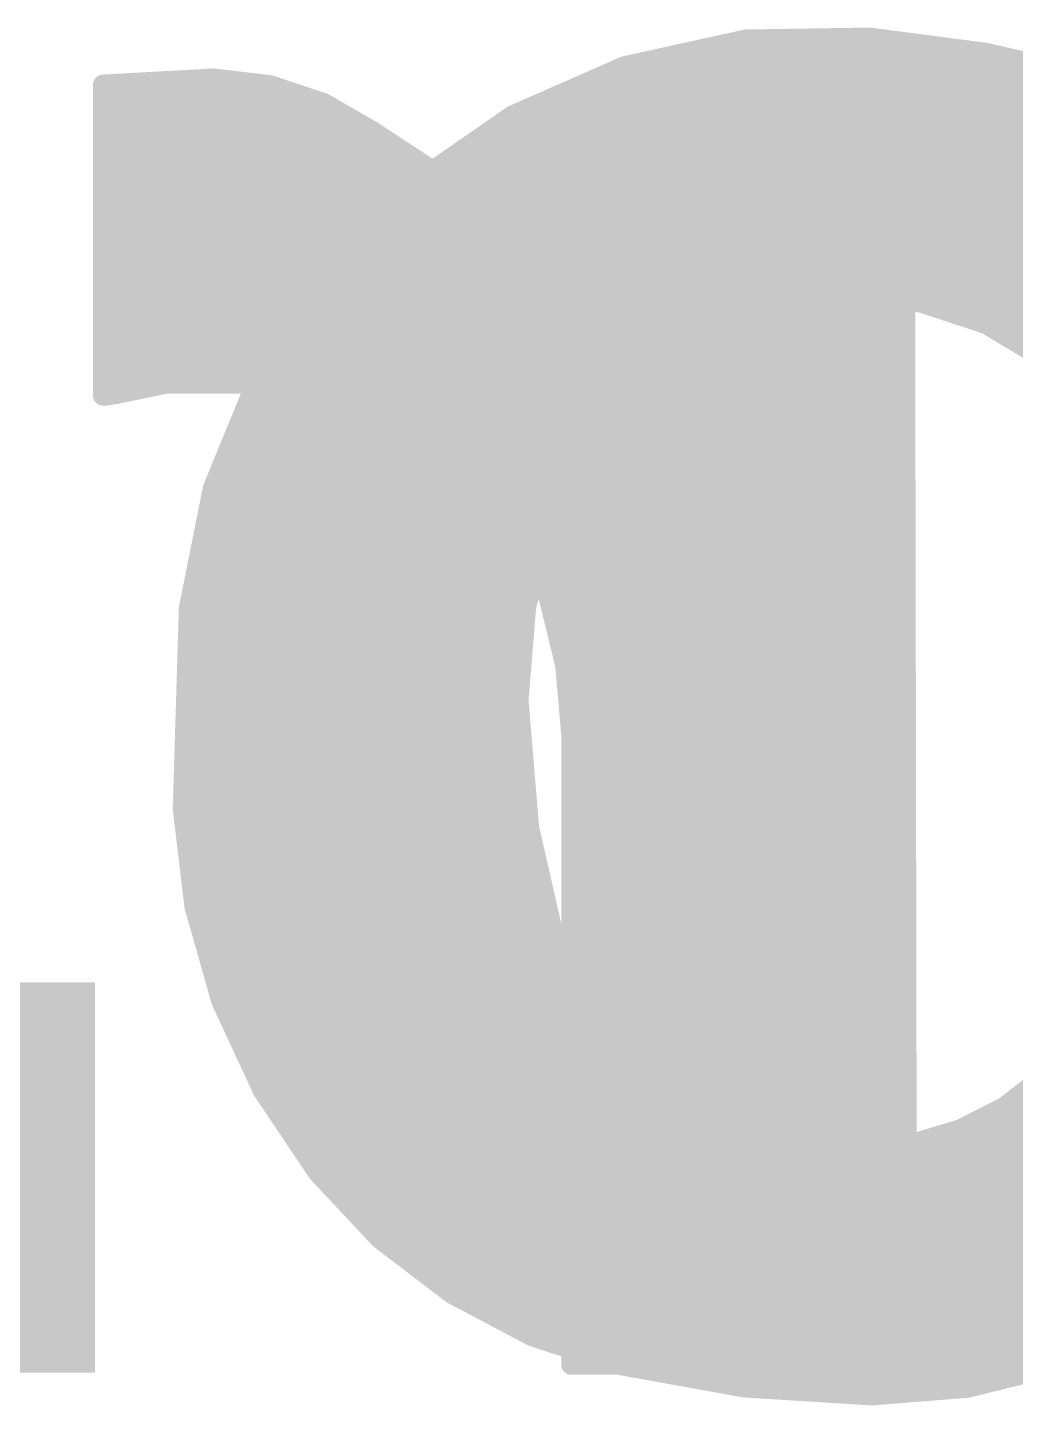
# Model space of a CAD drawing. Extents: x -19.1 to 53.5, y -15.6 to 59.8.
# Drawn here: x 29.728 to 30.955, y 53.355 to 55.067 of the extents above; entities that cross this region are included whole.
import ezdxf

# ---------------------------------------------------------------- set-up
doc = ezdxf.new("R2010")
doc.units = 0
doc.layers.add('21', color=41, linetype='CONTINUOUS')
doc.layers.add('22', color=40, linetype='CONTINUOUS')

# ---------------------------------------------------------------- blocks, each defined once
blk = doc.blocks.new('RECT')
blk.add_solid([(-0.5, -0.5), (0.5, -0.5), (-0.5, 0.5), (0.5, 0.5)])

msp = doc.modelspace()

# ---------------------------------------------------------------- linework, layer by layer
at = {"layer": '21', "const_width": 0.0254}
for points in [[(30.4698, 55.0189), (30.6204, 55.0521)], [(30.6204, 55.0521), (30.7746, 55.0545)], [(30.7746, 55.0545), (30.918, 55.0356)], [(30.5736, 55.0418), (30.8709, 55.0418)], [(30.918, 55.0356), (31.0591, 55.0037)], [(30.3307, 54.9578), (30.4698, 55.0189)], [(30.4641, 55.0164), (31.0029, 55.0164)], [(30.4063, 54.991), (31.0912, 54.991)], [(30.3485, 54.9656), (31.1554, 54.9656)], [(30.2058, 54.8712), (30.3307, 54.9578)], [(30.3053, 54.9402), (31.201, 54.9402)], [(30.2687, 54.9148), (31.2386, 54.9148)], [(30.232, 54.8894), (31.2761, 54.8894)], [(30.0997, 54.7624), (30.2058, 54.8712)], [(30.1987, 54.864), (31.3008, 54.864)], [(30.174, 54.8386), (31.3249, 54.8386)], [(30.1492, 54.8132), (31.3489, 54.8132)], [(30.1244, 54.7878), (31.3695, 54.7878)], [(30.0163, 54.6354), (30.0997, 54.7624)], [(30.0996, 54.7624), (31.3847, 54.7624)], [(30.083, 54.737), (31.4, 54.737)], [(30.6658, 54.7277), (30.5816, 54.7091)], [(30.7518, 54.7345), (30.6658, 54.7277)], [(30.8376, 54.7259), (30.7518, 54.7345)], [(30.9194, 54.6989), (30.8376, 54.7259)], [(30.0663, 54.7116), (30.5929, 54.7116)], [(30.5816, 54.7091), (30.5375, 54.6893)], [(30.8809, 54.7116), (31.4152, 54.7116)], [(30.0496, 54.6862), (30.5338, 54.6862)], [(30.5375, 54.6893), (30.5003, 54.6583)], [(30.9712, 54.6677), (30.9194, 54.6989)], [(30.9405, 54.6862), (31.4293, 54.6862)], [(30.0329, 54.6608), (30.5033, 54.6608)], [(30.5003, 54.6583), (30.43, 54.5651)], [(29.9586, 54.4948), (30.0163, 54.6354)], [(30.0162, 54.6354), (30.483, 54.6354)], [(30.0058, 54.61), (30.4639, 54.61)], [(29.9954, 54.5846), (30.4447, 54.5846)], [(29.985, 54.5592), (30.4271, 54.5592)], [(30.43, 54.5651), (30.3784, 54.4604)], [(29.9746, 54.5338), (30.4146, 54.5338)], [(29.9642, 54.5084), (30.4021, 54.5084)], [(29.9288, 54.3458), (29.9586, 54.4948)], [(29.9562, 54.483), (30.3896, 54.483)], [(29.9512, 54.4576), (30.3777, 54.4576)], [(30.3784, 54.4604), (30.3473, 54.3479)], [(29.9461, 54.4322), (30.3706, 54.4322)], [(29.941, 54.4068), (30.3636, 54.4068)], [(29.9359, 54.3814), (30.3566, 54.3814)], [(29.9212, 54.0969), (29.9288, 54.3458)], [(29.9308, 54.356), (30.3496, 54.356)], [(30.3473, 54.3479), (30.3378, 54.2315)], [(29.9283, 54.3306), (30.3459, 54.3306)], [(29.9276, 54.3052), (30.3438, 54.3052)], [(29.9268, 54.2798), (30.3418, 54.2798)], [(29.926, 54.2544), (30.3397, 54.2544)], [(29.9252, 54.229), (30.338, 54.229)], [(30.3378, 54.2315), (30.3509, 54.0736)], [(29.9245, 54.2036), (30.3401, 54.2036)], [(29.9237, 54.1782), (30.3422, 54.1782)], [(29.9229, 54.1528), (30.3443, 54.1528)], [(29.9221, 54.1274), (30.3464, 54.1274)], [(29.9357, 53.9753), (29.9212, 54.0969)], [(29.9214, 54.102), (30.3485, 54.102)], [(29.9236, 54.0766), (30.3507, 54.0766)], [(30.3509, 54.0736), (30.386, 53.9191)], [(29.9267, 54.0512), (30.356, 54.0512)], [(29.9297, 54.0258), (30.3618, 54.0258)], [(29.9327, 54.0004), (30.3675, 54.0004)], [(29.9691, 53.8576), (29.9357, 53.9753)], [(29.9358, 53.975), (30.3733, 53.975)], [(29.943, 53.9496), (30.3791, 53.9496)], [(29.9502, 53.9242), (30.3848, 53.9242)], [(30.386, 53.9191), (30.4186, 53.8449)], [(29.9574, 53.8988), (30.3949, 53.8988)], [(29.9646, 53.8734), (30.4061, 53.8734)], [(30.0206, 53.7465), (29.9691, 53.8576)], [(29.9736, 53.848), (30.4172, 53.848)], [(30.4186, 53.8449), (30.4679, 53.7806)], [(29.9853, 53.8226), (30.4357, 53.8226)], [(29.9971, 53.7972), (30.4551, 53.7972)], [(30.4679, 53.7806), (30.5311, 53.7299)], [(30.0089, 53.7718), (30.4788, 53.7718)], [(30.9423, 53.7261), (30.9886, 53.7622)], [(30.0888, 53.6448), (30.0206, 53.7465)], [(30.0206, 53.7464), (30.5105, 53.7464)], [(30.5311, 53.7299), (30.6045, 53.6956)], [(30.0377, 53.721), (30.55, 53.721)], [(30.8873, 53.6982), (30.9423, 53.7261)], [(30.9322, 53.721), (31.4031, 53.721)], [(30.0547, 53.6956), (30.6045, 53.6956)], [(30.6045, 53.6956), (30.6847, 53.677)], [(30.8282, 53.6803), (30.8873, 53.6982)], [(30.8786, 53.6956), (31.3865, 53.6956)], [(30.6847, 53.677), (30.767, 53.6727)], [(30.767, 53.6727), (30.8282, 53.6803)], [(30.0718, 53.6702), (31.37, 53.6702)], [(30.1659, 53.5625), (30.0888, 53.6448)], [(30.0888, 53.6448), (31.3535, 53.6448)], [(30.1126, 53.6194), (31.3299, 53.6194)], [(30.1364, 53.594), (31.3046, 53.594)], [(30.1602, 53.5686), (31.2794, 53.5686)], [(30.2555, 53.4941), (30.1659, 53.5625)], [(30.1912, 53.5432), (31.2541, 53.5432)], [(30.2244, 53.5178), (31.2204, 53.5178)], [(30.3552, 53.4414), (30.2555, 53.4941)], [(30.2587, 53.4924), (31.1818, 53.4924)], [(30.3068, 53.467), (31.1432, 53.467)], [(30.3549, 53.4416), (31.0959, 53.4416)], [(30.4622, 53.406), (30.3552, 53.4414)], [(30.4314, 53.4162), (31.0358, 53.4162)], [(30.6186, 53.3778), (30.4622, 53.406)], [(31.0108, 53.4057), (30.8955, 53.3774)], [(30.5464, 53.3908), (30.9501, 53.3908)], [(30.7772, 53.3679), (30.6186, 53.3778)], [(30.8955, 53.3774), (30.7772, 53.3679)]]:
    msp.add_lwpolyline(points, dxfattribs=at)
at = {"layer": '21', "const_width": 0.0127}
for points in [[(30.6203, 55.0585, 1), (30.6205, 55.0458)], [(30.6218, 55.0459, 1), (30.619, 55.0583)], [(30.7754, 55.0608, 1), (30.7738, 55.0482)], [(30.7747, 55.0482, 1), (30.7745, 55.0608)], [(30.5736, 55.0481, 1), (30.5736, 55.0355)], [(30.8709, 55.0355, 1), (30.8709, 55.0481)], [(30.9194, 55.0418, 1), (30.9166, 55.0294)], [(30.9172, 55.0293, 1), (30.9188, 55.0419)], [(30.4641, 55.0228, 1), (30.4641, 55.0101)], [(30.4684, 55.0251, 1), (30.4712, 55.0127)], [(30.4724, 55.0131, 1), (30.4672, 55.0247)], [(30.4063, 54.9973, 1), (30.4063, 54.9847)], [(30.3485, 54.9719, 1), (30.3485, 54.9593)], [(30.3281, 54.9636, 1), (30.3332, 54.9519)], [(30.3343, 54.9525, 1), (30.3271, 54.963)], [(30.3053, 54.9466, 1), (30.3053, 54.9339)], [(30.2687, 54.9211, 1), (30.2687, 54.9085)], [(30.232, 54.8957, 1), (30.232, 54.8831)], [(30.1987, 54.8704, 1), (30.1987, 54.8577)], [(30.2022, 54.8764, 1), (30.2094, 54.866)], [(30.2103, 54.8668, 1), (30.2012, 54.8756)], [(30.174, 54.8449, 1), (30.174, 54.8323)], [(30.1492, 54.8195, 1), (30.1492, 54.8069)], [(30.1244, 54.7942, 1), (30.1244, 54.7815)], [(30.0996, 54.7687, 1), (30.0996, 54.7561)], [(30.0951, 54.7669, 1), (30.1042, 54.758)], [(30.105, 54.7589, 1), (30.0944, 54.7659)], [(30.083, 54.7433, 1), (30.083, 54.7307)], [(30.6653, 54.734, 1), (30.6663, 54.7213)], [(30.6672, 54.7215, 1), (30.6645, 54.7339)], [(30.7524, 54.7408, 1), (30.7512, 54.7282)], [(30.7523, 54.7282, 1), (30.7513, 54.7408)], [(30.8396, 54.732, 1), (30.8356, 54.7199)], [(30.8369, 54.7196, 1), (30.8382, 54.7322)], [(30.0663, 54.718, 1), (30.0663, 54.7053)], [(30.5802, 54.7153, 1), (30.583, 54.7029)], [(30.5842, 54.7033, 1), (30.579, 54.7149)], [(30.5929, 54.7053, 1), (30.5929, 54.718)], [(30.8809, 54.718, 1), (30.8809, 54.7053)], [(30.0496, 54.6925, 1), (30.0496, 54.6799)], [(30.5349, 54.6951, 1), (30.5401, 54.6835)], [(30.5415, 54.6844, 1), (30.5334, 54.6941)], [(30.5338, 54.6799, 1), (30.5338, 54.6925)], [(30.9227, 54.7043, 1), (30.9161, 54.6935)], [(30.9174, 54.6929, 1), (30.9214, 54.7049)], [(30.9405, 54.6925, 1), (30.9405, 54.6799)], [(30.0329, 54.6671, 1), (30.0329, 54.6545)], [(30.4962, 54.6632, 1), (30.5044, 54.6534)], [(30.5054, 54.6545, 1), (30.4952, 54.6621)], [(30.5033, 54.6545, 1), (30.5033, 54.6671)], [(30.0162, 54.6418, 1), (30.0162, 54.6291)], [(30.0221, 54.633, 1), (30.0104, 54.6378)], [(30.483, 54.6291, 1), (30.483, 54.6418)], [(30.0109, 54.6389, 1), (30.0216, 54.6319)], [(30.0058, 54.6163, 1), (30.0058, 54.6037)], [(30.4639, 54.6037, 1), (30.4639, 54.6163)], [(29.9954, 54.5909, 1), (29.9954, 54.5783)], [(30.4447, 54.5783, 1), (30.4447, 54.5909)], [(29.985, 54.5656, 1), (29.985, 54.5529)], [(30.4249, 54.5689, 1), (30.4351, 54.5613)], [(30.4357, 54.5623, 1), (30.4243, 54.5679)], [(30.4271, 54.5529, 1), (30.4271, 54.5656)], [(29.9746, 54.5401, 1), (29.9746, 54.5275)], [(30.4146, 54.5275, 1), (30.4146, 54.5401)], [(29.9642, 54.5147, 1), (29.9642, 54.5021)], [(30.4021, 54.5021, 1), (30.4021, 54.5147)], [(29.9562, 54.4894, 1), (29.9562, 54.4767)], [(29.9527, 54.4972, 1), (29.9645, 54.4924)], [(29.9648, 54.4936, 1), (29.9524, 54.4961)], [(30.3896, 54.4767, 1), (30.3896, 54.4894)], [(29.9512, 54.4639, 1), (29.9512, 54.4513)], [(30.3727, 54.4632, 1), (30.3841, 54.4576)], [(30.3845, 54.4587, 1), (30.3723, 54.4621)], [(30.3777, 54.4513, 1), (30.3777, 54.4639)], [(29.9461, 54.4385, 1), (29.9461, 54.4259)], [(30.3706, 54.4259, 1), (30.3706, 54.4385)], [(29.941, 54.4132, 1), (29.941, 54.4005)], [(30.3636, 54.4005, 1), (30.3636, 54.4132)], [(29.9359, 54.3877, 1), (29.9359, 54.3751)], [(30.3566, 54.3751, 1), (30.3566, 54.3877)], [(29.9351, 54.3456, 1), (29.9225, 54.346)], [(29.9308, 54.3623, 1), (29.9308, 54.3497)], [(30.3536, 54.3473, 1), (30.341, 54.3484)], [(30.3496, 54.3497, 1), (30.3496, 54.3623)], [(29.9283, 54.337, 1), (29.9283, 54.3243)], [(29.9226, 54.347, 1), (29.935, 54.3446)], [(30.3412, 54.3495, 1), (30.3534, 54.3462)], [(30.3459, 54.3243, 1), (30.3459, 54.337)], [(29.9276, 54.3115, 1), (29.9276, 54.2989)], [(30.3438, 54.2989, 1), (30.3438, 54.3115)], [(29.9268, 54.2861, 1), (29.9268, 54.2735)], [(30.3418, 54.2735, 1), (30.3418, 54.2861)], [(29.926, 54.2608, 1), (29.926, 54.2481)], [(30.3397, 54.2481, 1), (30.3397, 54.2608)], [(29.9252, 54.2353, 1), (29.9252, 54.2227)], [(30.3441, 54.232, 1), (30.3315, 54.231)], [(30.3315, 54.232, 1), (30.3441, 54.231)], [(30.338, 54.2227, 1), (30.338, 54.2353)], [(29.9245, 54.2099, 1), (29.9245, 54.1973)], [(30.3401, 54.1973, 1), (30.3401, 54.2099)], [(29.9237, 54.1846, 1), (29.9237, 54.1719)], [(30.3422, 54.1719, 1), (30.3422, 54.1846)], [(29.9229, 54.1591, 1), (29.9229, 54.1465)], [(30.3443, 54.1465, 1), (30.3443, 54.1591)], [(29.9221, 54.1337, 1), (29.9221, 54.1211)], [(30.3464, 54.1211, 1), (30.3464, 54.1337)], [(29.9275, 54.0977, 1), (29.9149, 54.0961)], [(29.9149, 54.0971, 1), (29.9275, 54.0967)], [(29.9214, 54.1084, 1), (29.9214, 54.0957)], [(30.3485, 54.0957, 1), (30.3485, 54.1084)], [(29.9236, 54.0829, 1), (29.9236, 54.0703)], [(30.3571, 54.075, 1), (30.3447, 54.0722)], [(30.3507, 54.0703, 1), (30.3507, 54.0829)], [(30.3446, 54.0731, 1), (30.3572, 54.0741)], [(29.9267, 54.0575, 1), (29.9267, 54.0449)], [(30.356, 54.0449, 1), (30.356, 54.0575)], [(29.9297, 54.0322, 1), (29.9297, 54.0195)], [(30.3618, 54.0195, 1), (30.3618, 54.0322)], [(29.9327, 54.0067, 1), (29.9327, 53.9941)], [(30.3675, 53.9941, 1), (30.3675, 54.0067)], [(29.9418, 53.9771, 1), (29.9296, 53.9736)], [(29.9294, 53.9746, 1), (29.942, 53.9761)], [(29.9358, 53.9813, 1), (29.9358, 53.9687)], [(30.3733, 53.9687, 1), (30.3733, 53.9813)], [(29.943, 53.956, 1), (29.943, 53.9433)], [(30.3791, 53.9433, 1), (30.3791, 53.956)], [(29.9502, 53.9306, 1), (29.9502, 53.9179)], [(30.3918, 53.9217, 1), (30.3802, 53.9165)], [(30.3848, 53.9179, 1), (30.3848, 53.9306)], [(29.9574, 53.9051, 1), (29.9574, 53.8925)], [(30.3798, 53.9177, 1), (30.3922, 53.9205)], [(30.3949, 53.8925, 1), (30.3949, 53.9051)], [(29.9646, 53.8798, 1), (29.9646, 53.8671)], [(30.4061, 53.8671, 1), (30.4061, 53.8798)], [(29.9749, 53.8602, 1), (29.9634, 53.8549)], [(29.963, 53.8558, 1), (29.9752, 53.8593)], [(29.9736, 53.8544, 1), (29.9736, 53.8417)], [(30.4172, 53.8417, 1), (30.4172, 53.8544)], [(30.4236, 53.8488, 1), (30.4135, 53.841)], [(30.4128, 53.8424, 1), (30.4244, 53.8475)], [(29.9853, 53.8289, 1), (29.9853, 53.8163)], [(30.4357, 53.8163, 1), (30.4357, 53.8289)], [(29.9971, 53.8036, 1), (29.9971, 53.7909)], [(30.4551, 53.7909, 1), (30.4551, 53.8036)], [(30.4719, 53.7855, 1), (30.4639, 53.7756)], [(30.0089, 53.7782, 1), (30.0089, 53.7655)], [(30.4628, 53.7767, 1), (30.4729, 53.7845)], [(30.4788, 53.7655, 1), (30.4788, 53.7782)], [(30.0259, 53.75, 1), (30.0153, 53.7429)], [(30.0206, 53.7527, 1), (30.0206, 53.7401)], [(30.5105, 53.7401, 1), (30.5105, 53.7527)], [(30.0148, 53.7438, 1), (30.0263, 53.7491)], [(30.5337, 53.7356, 1), (30.5284, 53.7241)], [(30.5271, 53.7249, 1), (30.535, 53.7348)], [(30.0377, 53.7274, 1), (30.0377, 53.7147)], [(30.55, 53.7147, 1), (30.55, 53.7274)], [(30.9322, 53.7274, 1), (30.9322, 53.7147)], [(30.9384, 53.7311, 1), (30.9462, 53.7211)], [(30.9452, 53.7204, 1), (30.9394, 53.7318)], [(30.0547, 53.702, 1), (30.0547, 53.6893)], [(30.6059, 53.7018, 1), (30.6031, 53.6894)], [(30.6018, 53.6898, 1), (30.6072, 53.7014)], [(30.6045, 53.6893, 1), (30.6045, 53.702)], [(30.8786, 53.702, 1), (30.8786, 53.6893)], [(30.8844, 53.7039, 1), (30.8901, 53.6926)], [(30.8891, 53.6922, 1), (30.8854, 53.7043)], [(30.6851, 53.6833, 1), (30.6844, 53.6706)], [(30.6833, 53.6708, 1), (30.6862, 53.6831)], [(30.8264, 53.6863, 1), (30.8301, 53.6742)], [(30.829, 53.674, 1), (30.8275, 53.6866)], [(30.0718, 53.6765, 1), (30.0718, 53.6639)], [(30.7662, 53.679, 1), (30.7678, 53.6664)], [(30.7667, 53.6664, 1), (30.7673, 53.679)], [(30.0888, 53.6512, 1), (30.0888, 53.6385)], [(30.0934, 53.6491, 1), (30.0842, 53.6405)], [(30.0835, 53.6413, 1), (30.0941, 53.6483)], [(30.1126, 53.6258, 1), (30.1126, 53.6131)], [(30.1364, 53.6003, 1), (30.1364, 53.5877)], [(30.1602, 53.575, 1), (30.1602, 53.5623)], [(30.1697, 53.5676, 1), (30.162, 53.5575)], [(30.1612, 53.5582, 1), (30.1705, 53.5668)], [(30.1912, 53.5496, 1), (30.1912, 53.5369)], [(30.2244, 53.5241, 1), (30.2244, 53.5115)], [(30.2584, 53.4997, 1), (30.2525, 53.4885)], [(30.2516, 53.489, 1), (30.2593, 53.4991)], [(30.2587, 53.4988, 1), (30.2587, 53.4861)], [(30.3068, 53.4734, 1), (30.3068, 53.4607)], [(30.3549, 53.4479, 1), (30.3549, 53.4353)], [(30.3572, 53.4475, 1), (30.3532, 53.4354)], [(30.3522, 53.4358, 1), (30.3581, 53.4471)], [(30.4314, 53.4226, 1), (30.4314, 53.4099)], [(30.4633, 53.4122, 1), (30.4611, 53.3998)], [(30.4602, 53.4, 1), (30.4642, 53.412)], [(30.5464, 53.3972, 1), (30.5464, 53.3845)], [(30.9501, 53.3845, 1), (30.9501, 53.3972)], [(30.619, 53.3841, 1), (30.6182, 53.3714)], [(30.6175, 53.3715, 1), (30.6197, 53.384)], [(30.7767, 53.3742, 1), (30.7777, 53.3616)], [(30.7768, 53.3616, 1), (30.7776, 53.3742)], [(30.894, 53.3836, 1), (30.897, 53.3713)], [(30.896, 53.3711, 1), (30.895, 53.3838)]]:
    msp.add_lwpolyline(points, format="xyb", dxfattribs=at)
at = {"layer": '22', "const_width": 0.0254}
for points in [[(29.9593, 55.0037), (29.8221, 54.9961)], [(29.8221, 54.9961), (29.8221, 54.61)], [(30.0294, 54.9953), (29.9593, 55.0037)], [(30.0963, 54.973), (30.0294, 54.9953)], [(29.8221, 54.991), (30.0422, 54.991)], [(29.8221, 54.9656), (30.1091, 54.9656)], [(30.1574, 54.9377), (30.0963, 54.973)], [(30.8178, 54.8945), (30.4317, 54.9631)], [(30.4317, 54.9631), (30.4317, 54.676)], [(29.8221, 54.9402), (30.1531, 54.9402)], [(30.2463, 54.8792), (30.1574, 54.9377)], [(30.4317, 54.9402), (30.5606, 54.9402)], [(29.8221, 54.9148), (30.1922, 54.9148)], [(30.4317, 54.9148), (30.7035, 54.9148)], [(30.8204, 53.406), (30.8178, 54.8945)], [(29.8221, 54.8894), (30.2308, 54.8894)], [(30.2858, 54.849), (30.2463, 54.8792)], [(30.4317, 54.8894), (30.8178, 54.8894)], [(29.8221, 54.864), (30.2662, 54.864)], [(30.4317, 54.864), (30.8179, 54.864)], [(30.3174, 54.8107), (30.2858, 54.849)], [(29.8221, 54.8386), (30.2943, 54.8386)], [(30.4317, 54.8386), (30.8179, 54.8386)], [(29.8221, 54.8132), (30.3153, 54.8132)], [(30.386, 54.7065), (30.3174, 54.8107)], [(30.4317, 54.8132), (30.8179, 54.8132)], [(29.8221, 54.7878), (30.3325, 54.7878)], [(30.4317, 54.7878), (30.818, 54.7878)], [(29.8221, 54.7624), (30.3492, 54.7624)], [(30.4317, 54.7624), (30.818, 54.7624)], [(29.8221, 54.737), (30.3659, 54.737)], [(30.4317, 54.737), (30.8181, 54.737)], [(29.8221, 54.7116), (30.3826, 54.7116)], [(30.4063, 54.676), (30.386, 54.7065)], [(30.4317, 54.7116), (30.8181, 54.7116)], [(29.8221, 54.6862), (30.3995, 54.6862)], [(30.4317, 54.6862), (30.8182, 54.6862)], [(30.4216, 54.671), (30.4063, 54.676)], [(30.4317, 54.676), (30.4216, 54.671)], [(29.8221, 54.6608), (30.8182, 54.6608)], [(29.8221, 54.6354), (30.8183, 54.6354)], [(29.8399, 54.6125), (29.9009, 54.6252)], [(29.9009, 54.6252), (30.0558, 54.6252)], [(30.0558, 54.6252), (30.112, 54.6157)], [(29.8221, 54.61), (29.8247, 54.61)], [(29.8221, 54.61), (29.8247, 54.61)], [(29.8247, 54.61), (29.8399, 54.6125)], [(30.112, 54.6157), (30.1659, 54.5969)], [(30.1283, 54.61), (30.8183, 54.61)], [(30.1659, 54.5969), (30.2158, 54.5694)], [(30.1882, 54.5846), (30.8183, 54.5846)], [(30.2158, 54.5694), (30.2845, 54.5117)], [(30.2279, 54.5592), (30.8184, 54.5592)], [(30.2582, 54.5338), (30.8184, 54.5338)], [(30.2845, 54.5117), (30.3388, 54.4402)], [(30.287, 54.5084), (30.8185, 54.5084)], [(30.3063, 54.483), (30.8185, 54.483)], [(30.3255, 54.4576), (30.8186, 54.4576)], [(30.3388, 54.4402), (30.3759, 54.3585)], [(30.3424, 54.4322), (30.8186, 54.4322)], [(30.3539, 54.4068), (30.8187, 54.4068)], [(30.3655, 54.3814), (30.8187, 54.3814)], [(30.3759, 54.3585), (30.3964, 54.2745)], [(30.3765, 54.356), (30.8187, 54.356)], [(30.3827, 54.3306), (30.8188, 54.3306)], [(30.3889, 54.3052), (30.8188, 54.3052)], [(30.3951, 54.2798), (30.8189, 54.2798)], [(30.3964, 54.2745), (30.4038, 54.1884)], [(30.3981, 54.2544), (30.8189, 54.2544)], [(30.4003, 54.229), (30.819, 54.229)], [(30.4025, 54.2036), (30.819, 54.2036)], [(30.4038, 54.1884), (30.4038, 53.406)], [(30.4038, 54.1782), (30.8191, 54.1782)], [(30.4038, 54.1528), (30.8191, 54.1528)], [(30.4038, 54.1274), (30.8191, 54.1274)], [(30.4038, 54.102), (30.8192, 54.102)], [(30.4038, 54.0766), (30.8192, 54.0766)], [(30.4038, 54.0512), (30.8193, 54.0512)], [(30.4038, 54.0258), (30.8193, 54.0258)], [(30.4038, 54.0004), (30.8194, 54.0004)], [(30.4038, 53.975), (30.8194, 53.975)], [(30.4038, 53.9496), (30.8195, 53.9496)], [(30.4038, 53.9242), (30.8195, 53.9242)], [(30.4038, 53.8988), (30.8195, 53.8988)], [(30.4038, 53.8734), (30.8196, 53.8734)], [(30.4038, 53.848), (30.8196, 53.848)], [(30.4038, 53.8226), (30.8197, 53.8226)], [(30.4038, 53.7972), (30.8197, 53.7972)], [(30.4038, 53.7718), (30.8198, 53.7718)], [(30.4038, 53.7464), (30.8198, 53.7464)], [(30.4038, 53.721), (30.8199, 53.721)], [(30.4038, 53.6956), (30.8199, 53.6956)], [(30.4038, 53.6702), (30.8199, 53.6702)], [(30.4038, 53.6448), (30.82, 53.6448)], [(30.4038, 53.6194), (30.82, 53.6194)], [(30.4038, 53.594), (30.8201, 53.594)], [(30.4038, 53.5686), (30.8201, 53.5686)], [(30.4038, 53.5432), (30.8202, 53.5432)], [(30.4038, 53.5178), (30.8202, 53.5178)], [(30.4038, 53.4924), (30.8203, 53.4924)], [(30.4038, 53.467), (30.8203, 53.467)], [(30.4038, 53.4416), (30.8203, 53.4416)], [(30.4038, 53.4162), (30.8204, 53.4162)], [(30.4038, 53.406), (30.8204, 53.406)]]:
    msp.add_lwpolyline(points, dxfattribs=at)
at = {"layer": '22', "const_width": 0.0127}
for points in [[(29.8217, 55.0024, 1), (29.8225, 54.9898)], [(29.8285, 54.9961, 1), (29.8158, 54.9961)], [(29.9601, 55.01, 1), (29.9585, 54.9974)], [(29.9597, 54.9974, 1), (29.9589, 55.01)], [(30.0314, 55.0013, 1), (30.0273, 54.9893)], [(30.0286, 54.989, 1), (30.0301, 55.0016)], [(29.8221, 54.9973, 1), (29.8221, 54.9847)], [(30.0422, 54.9847, 1), (30.0422, 54.9973)], [(29.8221, 54.9719, 1), (29.8221, 54.9593)], [(30.0995, 54.9785, 1), (30.0931, 54.9675)], [(30.0943, 54.967, 1), (30.0983, 54.979)], [(30.1091, 54.9593, 1), (30.1091, 54.9719)], [(30.4328, 54.9694, 1), (30.4306, 54.9568)], [(30.4381, 54.9631, 1), (30.4254, 54.9631)], [(29.8221, 54.9466, 1), (29.8221, 54.9339)], [(30.1609, 54.943, 1), (30.1539, 54.9324)], [(30.1531, 54.9339, 1), (30.1531, 54.9466)], [(30.1542, 54.9322, 1), (30.1606, 54.9432)], [(30.4317, 54.9466, 1), (30.4317, 54.9339)], [(30.5606, 54.9339, 1), (30.5606, 54.9466)], [(29.8221, 54.9211, 1), (29.8221, 54.9085)], [(30.1922, 54.9085, 1), (30.1922, 54.9211)], [(30.4317, 54.9211, 1), (30.4317, 54.9085)], [(30.7035, 54.9085, 1), (30.7035, 54.9211)], [(30.8241, 54.8945, 1), (30.8115, 54.8945)], [(30.8167, 54.8882, 1), (30.8189, 54.9008)], [(29.8221, 54.8957, 1), (29.8221, 54.8831)], [(30.2308, 54.8831, 1), (30.2308, 54.8957)], [(30.2502, 54.8842, 1), (30.2424, 54.8742)], [(30.2428, 54.8739, 1), (30.2498, 54.8845)], [(30.4317, 54.8957, 1), (30.4317, 54.8831)], [(30.8178, 54.8831, 1), (30.8178, 54.8957)], [(29.8221, 54.8704, 1), (29.8221, 54.8577)], [(30.2662, 54.8577, 1), (30.2662, 54.8704)], [(30.4317, 54.8704, 1), (30.4317, 54.8577)], [(30.8179, 54.8577, 1), (30.8179, 54.8704)], [(30.2906, 54.853, 1), (30.2809, 54.845)], [(30.2819, 54.844, 1), (30.2896, 54.854)], [(29.8221, 54.8449, 1), (29.8221, 54.8323)], [(30.2943, 54.8323, 1), (30.2943, 54.8449)], [(30.4317, 54.8449, 1), (30.4317, 54.8323)], [(30.8179, 54.8323, 1), (30.8179, 54.8449)], [(29.8221, 54.8195, 1), (29.8221, 54.8069)], [(30.3227, 54.8142, 1), (30.3121, 54.8072)], [(30.3125, 54.8067, 1), (30.3223, 54.8147)], [(30.3153, 54.8069, 1), (30.3153, 54.8195)], [(30.4317, 54.8195, 1), (30.4317, 54.8069)], [(30.8179, 54.8069, 1), (30.8179, 54.8195)], [(29.8221, 54.7942, 1), (29.8221, 54.7815)], [(30.3325, 54.7815, 1), (30.3325, 54.7942)], [(30.4317, 54.7942, 1), (30.4317, 54.7815)], [(30.818, 54.7815, 1), (30.818, 54.7942)], [(29.8221, 54.7687, 1), (29.8221, 54.7561)], [(30.3492, 54.7561, 1), (30.3492, 54.7687)], [(30.4317, 54.7687, 1), (30.4317, 54.7561)], [(30.818, 54.7561, 1), (30.818, 54.7687)], [(29.8221, 54.7433, 1), (29.8221, 54.7307)], [(30.3659, 54.7307, 1), (30.3659, 54.7433)], [(30.4317, 54.7433, 1), (30.4317, 54.7307)], [(30.8181, 54.7307, 1), (30.8181, 54.7433)], [(29.8221, 54.718, 1), (29.8221, 54.7053)], [(30.3913, 54.71, 1), (30.3807, 54.703)], [(30.3807, 54.703, 1), (30.3913, 54.71)], [(30.3826, 54.7053, 1), (30.3826, 54.718)], [(30.4317, 54.718, 1), (30.4317, 54.7053)], [(30.8181, 54.7053, 1), (30.8181, 54.718)], [(29.8221, 54.6925, 1), (29.8221, 54.6799)], [(30.3995, 54.6799, 1), (30.3995, 54.6925)], [(30.4317, 54.6925, 1), (30.4317, 54.6799)], [(30.8182, 54.6799, 1), (30.8182, 54.6925)], [(30.4083, 54.682, 1), (30.4043, 54.67)], [(30.401, 54.6725, 1), (30.4116, 54.6795)], [(30.4188, 54.6767, 1), (30.4244, 54.6653)], [(30.4196, 54.665, 1), (30.4236, 54.677)], [(30.4254, 54.676, 1), (30.4381, 54.676)], [(30.4345, 54.6703, 1), (30.4289, 54.6817)], [(29.8221, 54.6671, 1), (29.8221, 54.6545)], [(30.8182, 54.6545, 1), (30.8182, 54.6671)], [(29.8221, 54.6418, 1), (29.8221, 54.6291)], [(30.8183, 54.6291, 1), (30.8183, 54.6418)], [(29.9009, 54.6315, 1), (29.9009, 54.6189)], [(29.9022, 54.619, 1), (29.8996, 54.6314)], [(30.0569, 54.6315, 1), (30.0547, 54.6189)], [(30.0558, 54.6189, 1), (30.0558, 54.6315)], [(29.8221, 54.6163, 1), (29.8221, 54.6037)], [(29.8221, 54.6163, 1), (29.8221, 54.6037)], [(29.8158, 54.61, 1), (29.8285, 54.61)], [(29.8237, 54.6163, 1), (29.8257, 54.6037)], [(29.8247, 54.6037, 1), (29.8247, 54.6163)], [(29.8247, 54.6037, 1), (29.8247, 54.6163)], [(29.8386, 54.6187, 1), (29.8412, 54.6063)], [(29.8409, 54.6062, 1), (29.8389, 54.6188)], [(30.1141, 54.6217, 1), (30.1099, 54.6097)], [(30.111, 54.6094, 1), (30.1131, 54.6219)], [(30.1283, 54.6163, 1), (30.1283, 54.6037)], [(30.8183, 54.6037, 1), (30.8183, 54.6163)], [(30.1689, 54.6025, 1), (30.1628, 54.5914)], [(30.1638, 54.5909, 1), (30.168, 54.6029)], [(30.1882, 54.5909, 1), (30.1882, 54.5783)], [(30.8183, 54.5783, 1), (30.8183, 54.5909)], [(30.2199, 54.5743, 1), (30.2117, 54.5645)], [(30.2127, 54.5638, 1), (30.2189, 54.575)], [(30.2279, 54.5656, 1), (30.2279, 54.5529)], [(30.8184, 54.5529, 1), (30.8184, 54.5656)], [(30.2582, 54.5401, 1), (30.2582, 54.5275)], [(30.8184, 54.5275, 1), (30.8184, 54.5401)], [(30.2896, 54.5155, 1), (30.2794, 54.5078)], [(30.2804, 54.5068, 1), (30.2886, 54.5165)], [(30.287, 54.5147, 1), (30.287, 54.5021)], [(30.8185, 54.5021, 1), (30.8185, 54.5147)], [(30.3063, 54.4894, 1), (30.3063, 54.4767)], [(30.8185, 54.4767, 1), (30.8185, 54.4894)], [(30.3255, 54.4639, 1), (30.3255, 54.4513)], [(30.8186, 54.4513, 1), (30.8186, 54.4639)], [(30.3445, 54.4428, 1), (30.333, 54.4376)], [(30.3337, 54.4363, 1), (30.3438, 54.444)], [(30.3424, 54.4385, 1), (30.3424, 54.4259)], [(30.8186, 54.4259, 1), (30.8186, 54.4385)], [(30.3539, 54.4132, 1), (30.3539, 54.4005)], [(30.8187, 54.4005, 1), (30.8187, 54.4132)], [(30.3655, 54.3877, 1), (30.3655, 54.3751)], [(30.8187, 54.3751, 1), (30.8187, 54.3877)], [(30.3821, 54.36, 1), (30.3697, 54.357)], [(30.3701, 54.3559, 1), (30.3817, 54.3611)], [(30.3765, 54.3623, 1), (30.3765, 54.3497)], [(30.8187, 54.3497, 1), (30.8187, 54.3623)], [(30.3827, 54.337, 1), (30.3827, 54.3243)], [(30.8188, 54.3243, 1), (30.8188, 54.337)], [(30.3889, 54.3115, 1), (30.3889, 54.2989)], [(30.8188, 54.2989, 1), (30.8188, 54.3115)], [(30.3951, 54.2861, 1), (30.3951, 54.2735)], [(30.8189, 54.2735, 1), (30.8189, 54.2861)], [(30.4027, 54.2751, 1), (30.39, 54.274)], [(30.3902, 54.273, 1), (30.4025, 54.276)], [(30.3981, 54.2608, 1), (30.3981, 54.2481)], [(30.8189, 54.2481, 1), (30.8189, 54.2608)], [(30.4003, 54.2353, 1), (30.4003, 54.2227)], [(30.819, 54.2227, 1), (30.819, 54.2353)], [(30.4025, 54.2099, 1), (30.4025, 54.1973)], [(30.819, 54.1973, 1), (30.819, 54.2099)], [(30.4102, 54.1884, 1), (30.3974, 54.1884)], [(30.3975, 54.1879, 1), (30.4101, 54.1889)], [(30.4038, 54.1846, 1), (30.4038, 54.1719)], [(30.8191, 54.1719, 1), (30.8191, 54.1846)], [(30.4038, 54.1591, 1), (30.4038, 54.1465)], [(30.8191, 54.1465, 1), (30.8191, 54.1591)], [(30.4038, 54.1337, 1), (30.4038, 54.1211)], [(30.8191, 54.1211, 1), (30.8191, 54.1337)], [(30.4038, 54.1084, 1), (30.4038, 54.0957)], [(30.8192, 54.0957, 1), (30.8192, 54.1084)], [(30.4038, 54.0829, 1), (30.4038, 54.0703)], [(30.8192, 54.0703, 1), (30.8192, 54.0829)], [(30.4038, 54.0575, 1), (30.4038, 54.0449)], [(30.8193, 54.0449, 1), (30.8193, 54.0575)], [(30.4038, 54.0322, 1), (30.4038, 54.0195)], [(30.8193, 54.0195, 1), (30.8193, 54.0322)], [(30.4038, 54.0067, 1), (30.4038, 53.9941)], [(30.8194, 53.9941, 1), (30.8194, 54.0067)], [(30.4038, 53.9813, 1), (30.4038, 53.9687)], [(30.8194, 53.9687, 1), (30.8194, 53.9813)], [(30.4038, 53.956, 1), (30.4038, 53.9433)], [(30.8195, 53.9433, 1), (30.8195, 53.956)], [(30.4038, 53.9306, 1), (30.4038, 53.9179)], [(30.8195, 53.9179, 1), (30.8195, 53.9306)], [(30.4038, 53.9051, 1), (30.4038, 53.8925)], [(30.8195, 53.8925, 1), (30.8195, 53.9051)], [(30.4038, 53.8798, 1), (30.4038, 53.8671)], [(30.8196, 53.8671, 1), (30.8196, 53.8798)], [(30.4038, 53.8544, 1), (30.4038, 53.8417)], [(30.8196, 53.8417, 1), (30.8196, 53.8544)], [(30.4038, 53.8289, 1), (30.4038, 53.8163)], [(30.8197, 53.8163, 1), (30.8197, 53.8289)], [(30.4038, 53.8036, 1), (30.4038, 53.7909)], [(30.8197, 53.7909, 1), (30.8197, 53.8036)], [(30.4038, 53.7782, 1), (30.4038, 53.7655)], [(30.8198, 53.7655, 1), (30.8198, 53.7782)], [(30.4038, 53.7527, 1), (30.4038, 53.7401)], [(30.8198, 53.7401, 1), (30.8198, 53.7527)], [(30.4038, 53.7274, 1), (30.4038, 53.7147)], [(30.8199, 53.7147, 1), (30.8199, 53.7274)], [(30.4038, 53.702, 1), (30.4038, 53.6893)], [(30.8199, 53.6893, 1), (30.8199, 53.702)], [(30.4038, 53.6765, 1), (30.4038, 53.6639)], [(30.8199, 53.6639, 1), (30.8199, 53.6765)], [(30.4038, 53.6512, 1), (30.4038, 53.6385)], [(30.82, 53.6385, 1), (30.82, 53.6512)], [(30.4038, 53.6258, 1), (30.4038, 53.6131)], [(30.82, 53.6131, 1), (30.82, 53.6258)], [(30.4038, 53.6003, 1), (30.4038, 53.5877)], [(30.8201, 53.5877, 1), (30.8201, 53.6003)], [(30.4038, 53.575, 1), (30.4038, 53.5623)], [(30.8201, 53.5623, 1), (30.8201, 53.575)], [(30.4038, 53.5496, 1), (30.4038, 53.5369)], [(30.8202, 53.5369, 1), (30.8202, 53.5496)], [(30.4038, 53.5241, 1), (30.4038, 53.5115)], [(30.8202, 53.5115, 1), (30.8202, 53.5241)], [(30.4038, 53.4988, 1), (30.4038, 53.4861)], [(30.8203, 53.4861, 1), (30.8203, 53.4988)], [(30.4038, 53.4734, 1), (30.4038, 53.4607)], [(30.8203, 53.4607, 1), (30.8203, 53.4734)], [(30.4038, 53.4479, 1), (30.4038, 53.4353)], [(30.8203, 53.4353, 1), (30.8203, 53.4479)], [(30.4038, 53.4226, 1), (30.4038, 53.4099)], [(30.4038, 53.4124, 1), (30.4038, 53.3997)], [(30.8204, 53.4099, 1), (30.8204, 53.4226)], [(30.8204, 53.3997, 1), (30.8204, 53.4124)], [(30.3974, 53.406, 1), (30.4102, 53.406)], [(30.8141, 53.406, 1), (30.8267, 53.406)]]:
    msp.add_lwpolyline(points, format="xyb", dxfattribs=at)

# ---------------------------------------------------------------- block references
at = {"layer": '21', "xscale": 0.4953, "yscale": 0.4851}
msp.add_blockref('RECT', (29.5644, 53.6385), dxfattribs=at)

doc.saveas('drawing.dxf')
